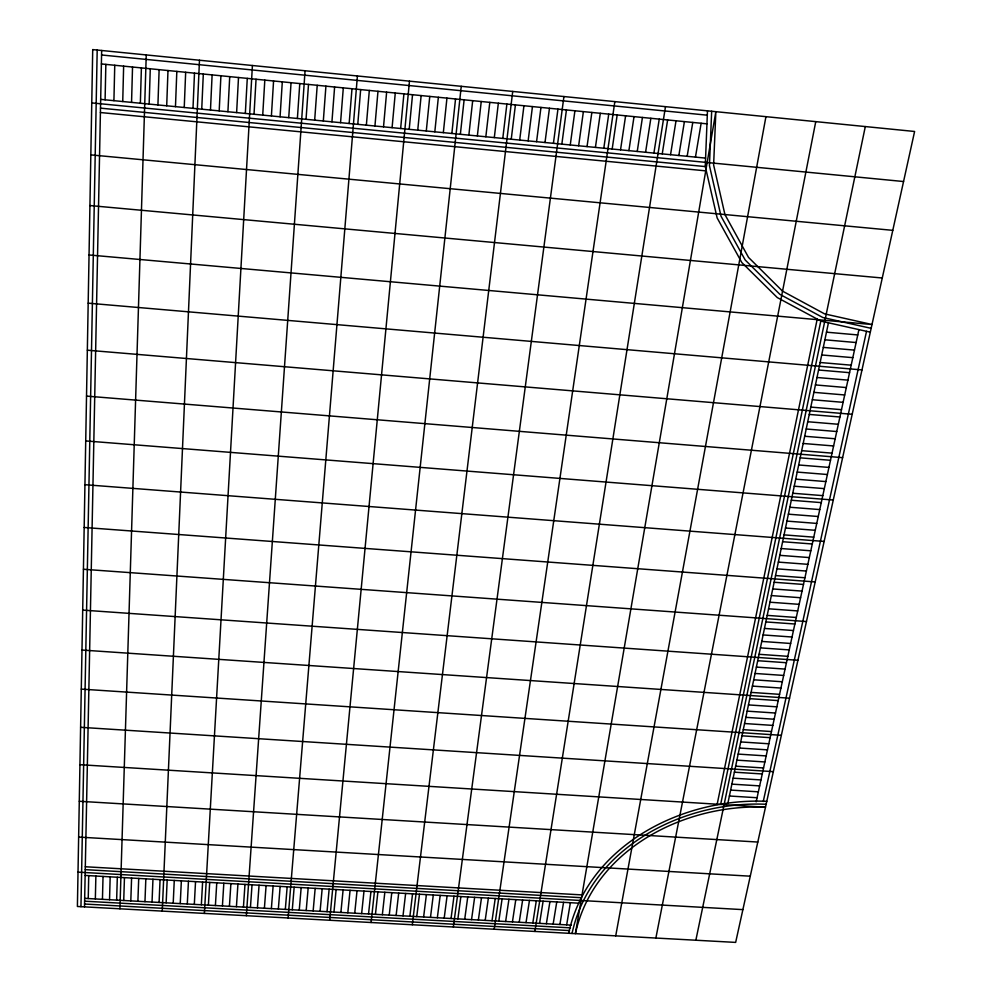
<?xml version="1.0" encoding="UTF-8"?>
<svg xmlns="http://www.w3.org/2000/svg" width="992" height="992" viewBox="0 0 992 992"><rect width="100%" height="100%" fill="white"/><g stroke="black" fill="none" stroke-linecap="round" stroke-linejoin="round"><path stroke-width="1.49" d="M80.96 906.676L97.191 50.046M84.506 906.862L101.655 50.493M88.238 898.554L88.722 875.638M105.102 99.82L105.846 64.381M95.344 898.938L95.877 876.035M113.919 100.676L114.75 65.261M102.449 899.335L103.032 876.444M122.735 101.531L123.64 66.142M109.542 899.719L110.174 876.841M131.552 102.387L132.531 67.022M116.647 900.116L117.316 877.238M140.356 103.242L141.397 67.902M119.92 908.796L146.246 54.932M123.727 900.5L124.459 877.647M149.147 104.098L150.276 68.783M130.808 900.885L131.589 878.044M157.926 104.941L159.129 69.651M137.888 901.282L138.719 878.441M166.706 105.797L167.983 70.531M144.968 901.666L145.836 878.85M175.472 106.652L176.824 71.399M152.036 902.063L152.954 879.247M184.239 107.496L185.665 72.28M707.47 110.844L705.262 166.321L717.154 217.955L741.83 262.558L777.269 297.563L821.016 321.135L870.306 332.159M711.661 111.265L709.441 165.627L721.048 216.256L745.19 260.003L779.91 294.364L822.814 317.514L871.15 328.34M159.092 902.447L160.072 879.644M192.994 108.351L194.494 73.148M162.254 911.102L199.479 60.239M166.148 902.832L167.177 880.04M201.736 109.194L203.31 74.028M173.203 903.228L174.27 880.45M210.465 110.05L212.114 74.896M180.246 903.613L181.362 880.846M219.195 110.893L220.918 75.764M187.29 903.997L188.455 881.243M227.912 111.736L229.722 76.632M194.32 904.382L195.536 881.64M236.629 112.58L238.502 77.5M201.351 904.766L202.616 882.037M245.334 113.435L247.281 78.368M204.389 913.409L252.414 65.509M208.382 905.163L209.696 882.434M254.026 114.278L256.048 79.236M215.4 905.547L216.764 882.83M262.719 115.122L264.814 80.104M222.419 905.932L223.82 883.227M271.399 115.965L273.569 80.972M229.425 906.316L230.888 883.624M280.066 116.796L282.311 81.84M236.431 906.7L237.931 884.021M288.734 117.639L291.053 82.708M243.437 907.085L244.987 884.418M297.389 118.482L299.782 83.564M246.351 915.703L305.065 70.754M250.43 907.469L252.03 884.814M306.044 119.325L308.5 84.432M257.412 907.854L259.061 885.211M314.675 120.156L317.217 85.287M264.405 908.238L266.092 885.608M323.318 120.999L325.922 86.155M271.374 908.622L273.122 886.005M331.936 121.83L334.614 87.011M278.355 909.007L280.141 886.402M340.554 122.673L343.306 87.879M285.324 909.391L287.159 886.798M349.159 123.504L351.986 88.734M288.114 917.972L357.405 75.975M292.28 909.776L294.165 887.183M357.765 124.347L360.654 89.59M299.249 910.16L301.171 887.58M366.358 125.178L369.322 90.446M306.193 910.544L308.177 887.976M374.939 126.009L377.977 91.301M313.15 910.916L315.171 888.373M383.52 126.84L386.632 92.157M320.081 911.301L322.164 888.758M392.088 127.67L395.275 93.012M327.025 911.685L329.146 889.154M400.644 128.501L403.905 93.868M329.691 920.241L409.473 81.158M333.957 912.07L336.127 889.551M409.2 129.332L412.536 94.724M340.888 912.454L343.096 889.936M417.744 130.163L421.141 95.567M347.808 912.826L350.064 890.332M426.287 130.994L429.759 96.422M354.727 913.21L357.033 890.717M434.818 131.824L438.352 97.278M361.634 913.595L363.99 891.114M443.337 132.643L446.946 98.121M368.54 913.967L370.946 891.498M451.856 133.474L455.539 98.977M371.095 922.51L461.243 86.316M375.447 914.351L377.89 891.895M460.362 134.304L464.12 99.82M382.342 914.736L384.834 892.279M468.856 135.123L472.688 100.676M389.236 915.108L391.778 892.676M477.35 135.954L481.244 101.519M396.118 915.492L398.71 893.06M485.832 136.772L489.8 102.362M403 915.864L405.629 893.457M494.314 137.59L498.344 103.205M409.882 916.248L412.56 893.842M502.783 138.421L506.887 104.048M412.312 924.755L512.715 91.438M416.752 916.62L419.48 894.226M511.24 139.24L515.418 104.892M423.621 917.005L426.386 894.623M519.696 140.058L523.937 105.735M430.478 917.377L433.293 895.007M528.141 140.876L532.456 106.578M437.336 917.761L440.2 895.392M536.573 141.695L540.962 107.421M444.193 918.133L447.094 895.788M545.005 142.513L549.456 108.264M451.038 918.505L453.989 896.173M553.424 143.332L557.95 109.108M453.356 926.999L563.927 96.546M457.882 918.89L460.871 896.557M561.844 144.15L566.432 109.938M464.715 919.262L467.753 896.942M570.251 144.968L574.914 110.782M471.547 919.634L474.635 897.338M578.646 145.774L583.383 111.625M478.367 920.018L481.504 897.723M587.041 146.593L591.84 112.456M485.187 920.39L488.374 898.107M595.423 147.411L600.296 113.299M492.007 920.762L495.231 898.492M603.806 148.217L608.741 114.13M494.214 929.219L614.842 101.618M498.815 921.134L502.088 898.876M612.176 149.036L617.173 114.96M505.622 921.518L508.946 899.26M620.533 149.842L625.605 115.791M512.43 921.89L515.79 899.645M628.891 150.66L634.024 116.634M519.225 922.262L522.635 900.029M637.236 151.466L642.444 117.465M526.02 922.634L529.468 900.414M645.581 152.272L650.851 118.296M532.803 923.006L536.3 900.798M653.902 153.078L659.246 119.127M534.886 931.438L665.483 106.665M539.586 923.378L543.12 901.182M662.234 153.896L667.641 119.958M546.369 923.75L549.94 901.567M670.542 154.702L676.023 120.788M553.139 924.122L556.76 901.951M678.863 155.508L684.406 121.619M559.897 924.494L563.568 902.336M687.158 156.314L692.763 122.438M566.668 924.866L570.375 902.72M695.454 157.12L701.133 123.268M615.722 935.853L765.936 116.672M655.873 938.048L815.759 121.632M717.08 804.636L817.21 319.089M720.8 803.632L820.806 321.024M695.851 940.23L865.309 126.567M727.88 803.235L828.444 322.797M756.177 801.846L858.923 329.604M763.245 801.511L866.524 331.303M568.652 933.286C587.586 845.42 682.471 797.419 766.779 801.338M572.024 933.472C590.649 847.441 683.562 800.457 766.134 804.276M84.68 898.355L571.38 925.127M84.618 901.195L570.462 927.855M84.568 904.034L569.557 930.57M85.312 866.76L582.502 894.933M85.25 869.649L580.605 897.661M78.021 872.142L742.884 909.627M85.138 875.428L578.708 903.179M78.641 837.087L750.262 876.184M79.286 801.276L757.801 842.047M79.943 764.696L765.489 807.215C684.641 803.483 593.712 849.462 575.397 933.658L715.852 111.674L713.62 164.932L724.929 214.557L748.551 257.449L782.564 291.152L824.6 313.881L872.005 324.508L89.044 254.969M80.612 727.31L773.338 771.64M734.378 772.185L762.24 773.958M733.125 778.174L760.951 779.935M731.885 784.139L759.649 785.887M730.633 790.078L758.359 791.827M729.393 796.006L757.07 797.742M740.714 741.929L768.812 743.777M739.437 748.03L767.486 749.853M738.172 754.094L766.171 755.916M736.895 760.145L764.857 761.955M735.642 766.171L763.555 767.969M747.162 711.14L775.496 713.037M745.86 717.34L774.157 719.237M744.57 723.528L772.818 725.4M743.281 729.678L771.478 731.55M81.294 689.105L781.349 735.308M741.991 735.816L770.139 737.676M753.722 679.793L782.304 681.764M752.395 686.104L780.94 688.064M751.08 692.391L779.576 694.338M81.989 650.045L789.545 698.194M749.766 698.666L778.212 700.6M748.464 704.915L776.848 706.825M760.405 647.875L789.235 649.909M759.054 654.298L787.846 656.332M82.708 610.105L797.903 660.275M757.714 660.709L786.445 662.718M756.375 667.095L785.069 669.092M755.048 673.456L783.68 675.44M83.427 569.259L806.459 621.538M765.836 621.922L794.877 624.005M764.472 628.444L793.451 630.528M763.108 634.942L792.038 637.013M761.757 641.415L790.636 643.473M772.743 588.938L802.032 591.096M771.342 595.584L800.594 597.73M769.966 602.206L799.155 604.339M768.577 608.79L797.717 610.923M767.2 615.375L796.291 617.483M778.348 562.104L807.86 564.324M776.947 568.85L806.397 571.057M775.533 575.571L804.934 577.766M84.184 527.471L815.201 581.932M774.132 582.267L803.483 584.449M785.49 528.004L815.263 530.298M784.052 534.874L813.762 537.156M84.94 484.704L824.129 541.434M782.626 541.719L812.287 543.988M781.188 548.539L810.799 550.796M779.774 555.334L809.323 557.578M85.721 440.932L833.268 500.018M791.294 500.253L821.277 502.622M789.843 507.234L819.764 509.578M788.38 514.178L818.264 516.51M786.929 521.098L816.751 523.416M797.196 472.08L827.402 474.511M795.708 479.161L825.865 481.579M794.232 486.216L824.327 488.622M792.769 493.247L822.802 495.628M804.698 436.257L835.177 438.774M803.185 443.474L833.602 445.966M801.672 450.666L832.04 453.146M86.527 396.106L842.617 457.647M800.172 457.833L830.49 460.3M798.684 464.975L828.94 467.418M810.799 407.092L841.501 409.671M87.346 350.201L852.19 414.296M809.261 414.433L839.914 416.987M807.736 421.736L838.327 424.278M806.211 429.003L836.752 431.532M816.999 377.481L847.937 380.134M815.436 384.921L846.312 387.562M813.886 392.348L844.7 394.965M812.336 399.739L843.101 402.33M823.298 347.398L854.459 350.114M821.711 354.962L852.822 357.666M820.136 362.502L851.186 365.18M88.189 303.168L861.974 369.929M818.561 370.004L849.561 372.67M826.485 332.171L857.77 334.936M824.885 339.797L856.108 342.538M89.925 205.555L882.26 277.996M90.83 154.888L892.775 230.342M100.676 99.386L705.597 158.1M91.76 102.92L903.551 181.524M100.502 108.153L705.324 166.582M100.415 112.53L706.329 170.909M101.395 63.947L706.961 123.839M101.568 54.982L707.296 115.184M92.715 49.6L77.401 906.477L735.655 942.4L914.599 131.477L92.715 49.6"/></g></svg>
